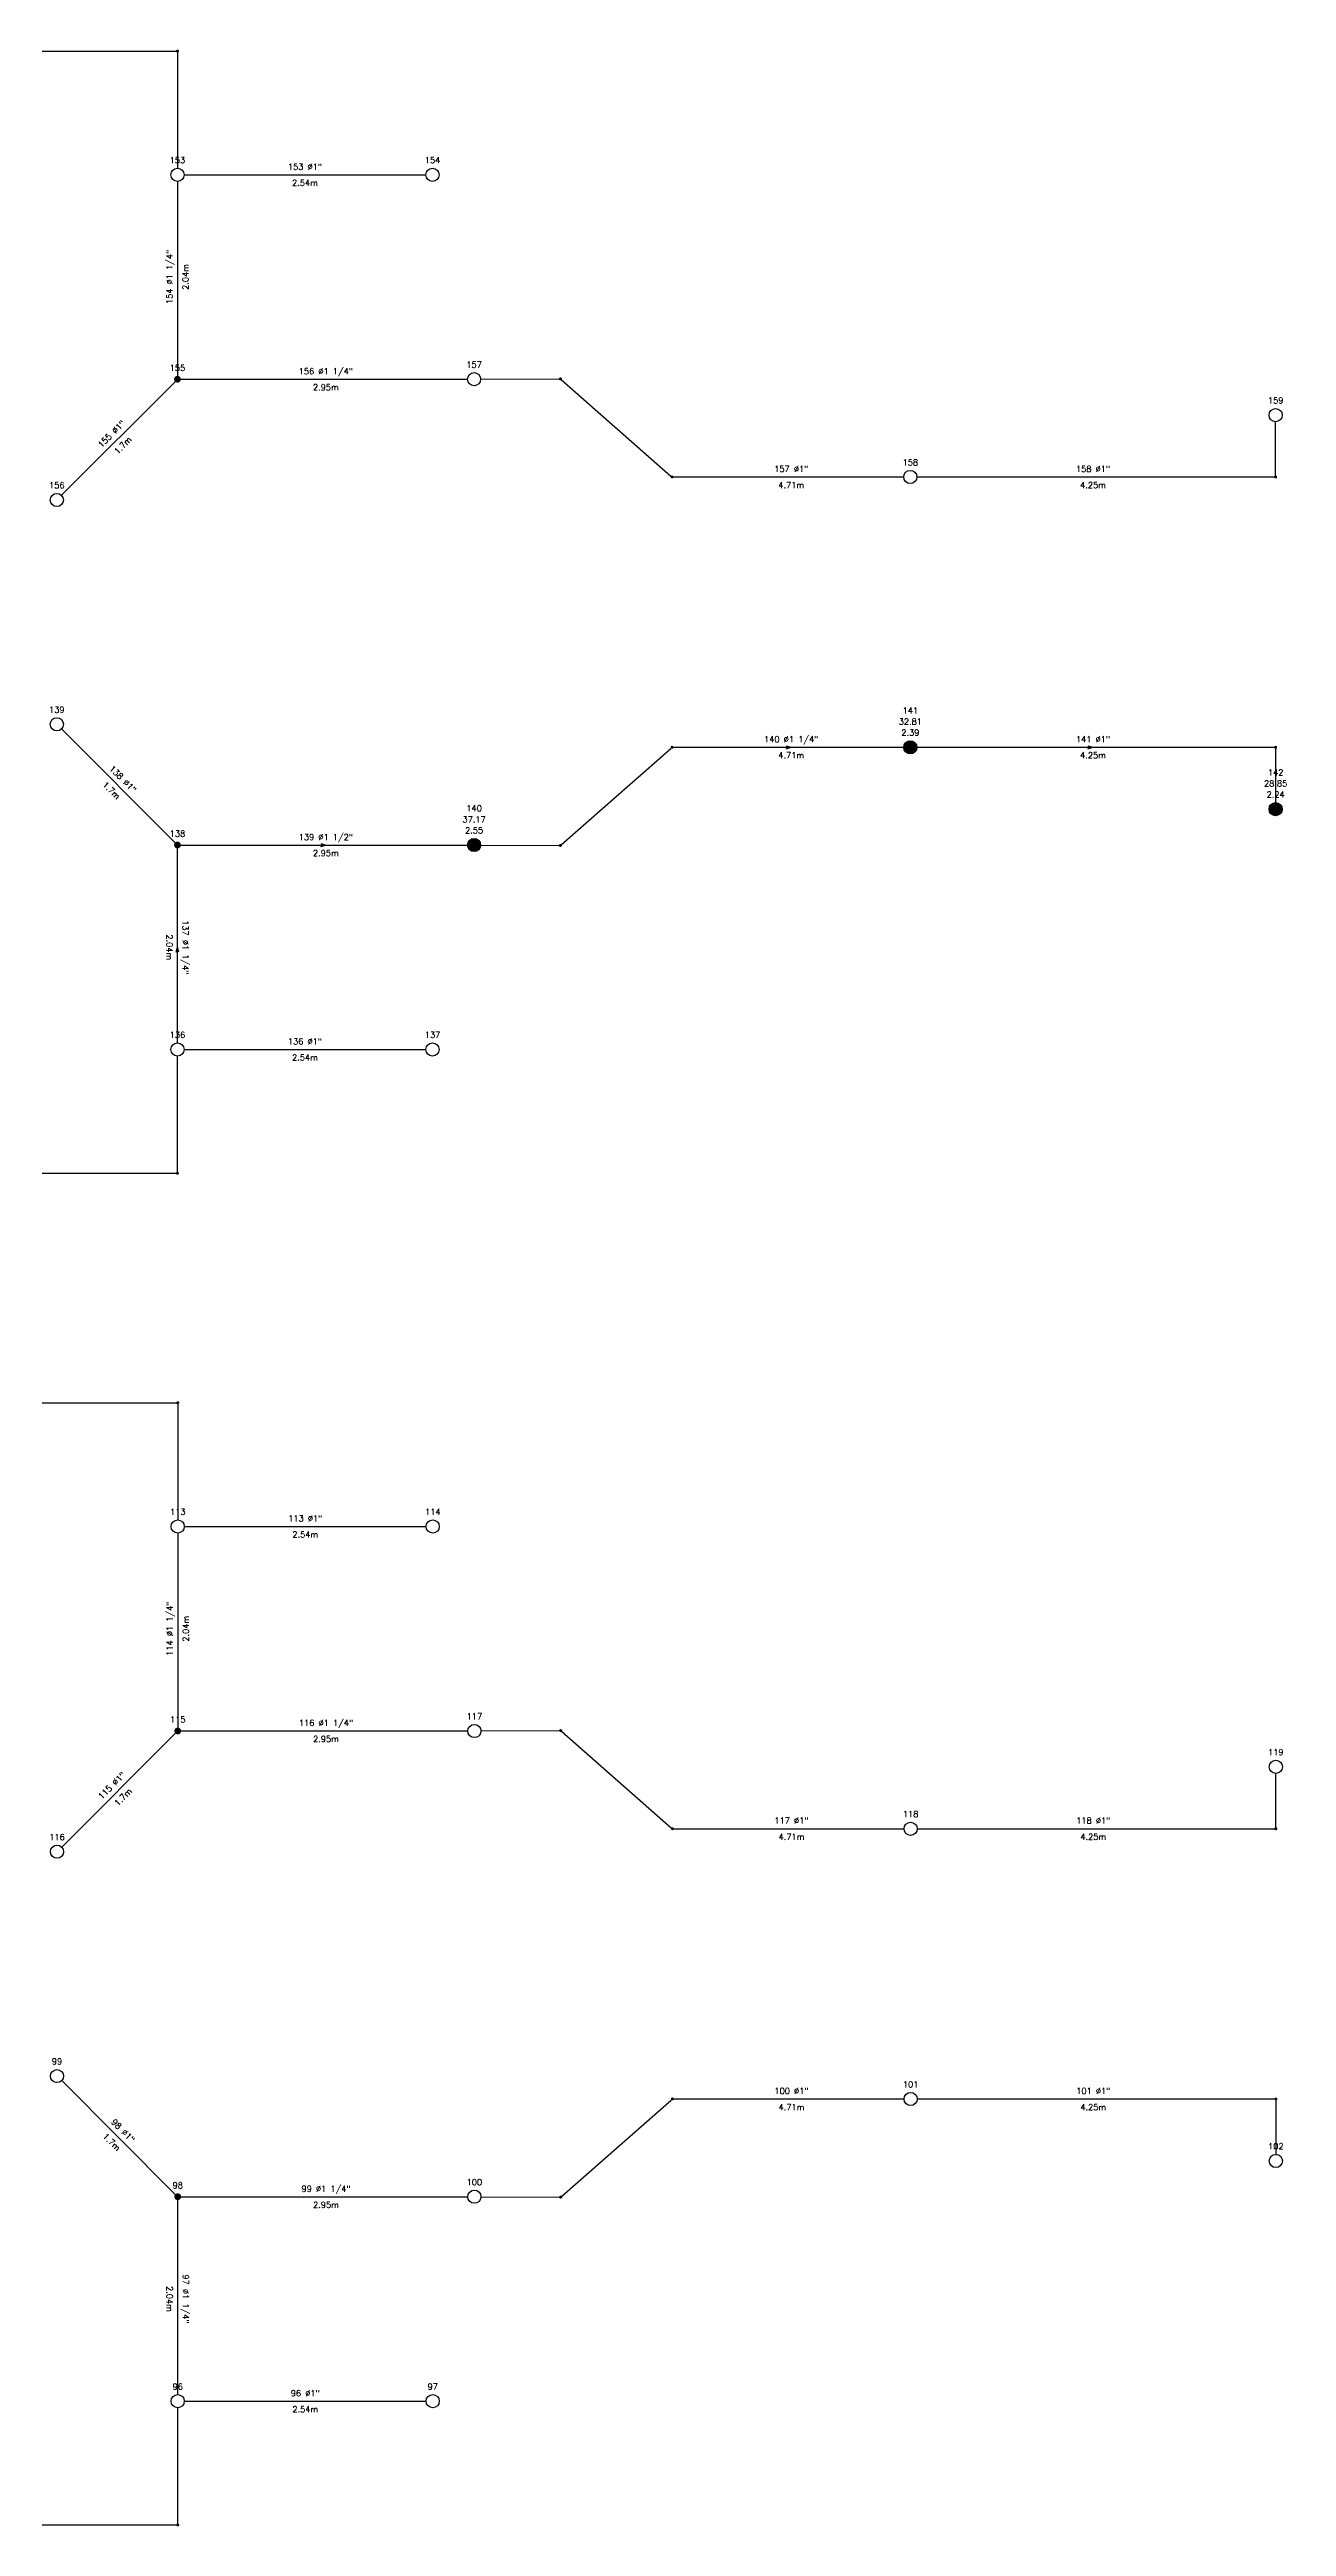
# Model space of a CAD drawing. Header units: metres. Extents: x -51.3 to 24.5, y -64.9 to 26.1.
# Drawn here: x -27.11 to -13.95, y -17.15 to 9.2 of the extents above; entities that cross this region are included whole.
import ezdxf
from ezdxf.enums import TextEntityAlignment as Align

# ---------------------------------------------------------------- set-up
doc = ezdxf.new("R2010")
doc.units = ezdxf.units.M
doc.header["$LTSCALE"] = 12.7
doc.layers.get('0').update_dxf_attribs({"linetype": 'CONTINUOUS'})
for name, color, linetype in [('TEXTO_NUDOS', 7, 'CONTINUOUS'), ('TEXTO_RAMAS', 7, 'CONTINUOUS'), ('UNIFILAR', 7, 'CONTINUOUS')]:
    doc.layers.add(name, color=color, linetype=linetype)
doc.styles.add('ROMANS', font='Romans', dxfattribs={"height": 0.0635})

# ---------------------------------------------------------------- blocks, each defined once
blk = doc.blocks.new('NUDO_PASO_IPCI')
at = {"color": 0, "linetype": 'Continuous'}
for points in [[(-0.742494, 0.10584), (-0.749351, 0.031185), (-0.748721, -0.043781), (-0.749351, 0.031185)], [(-0.728219, 0.179437), (-0.742494, 0.10584), (-0.74061, -0.118309), (-0.748721, -0.043781)], [(-0.706667, 0.251241), (-0.728219, 0.179437), (-0.725099, -0.191656), (-0.74061, -0.118309)], [(-0.678054, 0.320535), (-0.706667, 0.251241), (-0.702343, -0.263087), (-0.725099, -0.191656)], [(-0.642667, 0.386626), (-0.678054, 0.320535), (-0.672569, -0.33189), (-0.702343, -0.263087)], [(-0.600858, 0.448854), (-0.642667, 0.386626), (-0.636075, -0.397377), (-0.672569, -0.33189)], [(-0.553045, 0.506597), (-0.600858, 0.448854), (-0.593226, -0.458893), (-0.636075, -0.397377)], [(-0.499707, 0.559279), (-0.553045, 0.506597), (-0.544449, -0.515825), (-0.593226, -0.458893)], [(-0.441376, 0.606372), (-0.499707, 0.559279), (-0.490233, -0.567602), (-0.544449, -0.515825)], [(-0.378635, 0.647407), (-0.441376, 0.606372), (-0.431118, -0.613708), (-0.490233, -0.567602)], [(-0.31211, 0.681973), (-0.378635, 0.647407), (-0.367696, -0.653682), (-0.431118, -0.613708)], [(-0.242467, 0.709725), (-0.31211, 0.681973), (-0.300599, -0.687124), (-0.367696, -0.653682)], [(-0.170402, 0.730386), (-0.242467, 0.709725), (-0.2305, -0.713702), (-0.300599, -0.687124)], [(-0.096633, 0.743749), (-0.170402, 0.730386), (-0.158097, -0.733148), (-0.2305, -0.713702)], [(-0.0219, 0.74968), (-0.096633, 0.743749), (-0.084114, -0.745268), (-0.158097, -0.733148)], [(0.053053, 0.748121), (-0.0219, 0.74968), (-0.009291, -0.749942), (-0.084114, -0.745268)], [(0.127475, 0.739087), (0.053053, 0.748121), (0.065624, -0.747123), (-0.009291, -0.749942)], [(0.200624, 0.722669), (0.127475, 0.739087), (0.139884, -0.736839), (0.065624, -0.747123)], [(0.271768, 0.699029), (0.200624, 0.722669), (0.212747, -0.719193), (0.139884, -0.736839)], [(0.340197, 0.668406), (0.271768, 0.699029), (0.283483, -0.694361), (0.212747, -0.719193)], [(0.405227, 0.631103), (0.340197, 0.668406), (0.351388, -0.662591), (0.283483, -0.694361)], [(0.466207, 0.587495), (0.405227, 0.631103), (0.415781, -0.624201), (0.351388, -0.662591)], [(0.52253, 0.538017), (0.466207, 0.587495), (0.47602, -0.579573), (0.415781, -0.624201)], [(0.573632, 0.483163), (0.52253, 0.538017), (0.531502, -0.529155), (0.47602, -0.579573)], [(0.619002, 0.423482), (0.573632, 0.483163), (0.581674, -0.47345), (0.531502, -0.529155)], [(0.658187, 0.359569), (0.619002, 0.423482), (0.626035, -0.413014), (0.581674, -0.47345)], [(0.690796, 0.292064), (0.658187, 0.359569), (0.66414, -0.348452), (0.626035, -0.413014)], [(0.716502, 0.22164), (0.690796, 0.292064), (0.695609, -0.280407), (0.66414, -0.348452)], [(0.73505, 0.149002), (0.716502, 0.22164), (0.720128, -0.209562), (0.695609, -0.280407)], [(0.746253, 0.074875), (0.73505, 0.149002), (0.737451, -0.136622), (0.720128, -0.209562)], [(0.75, 0), (0.746253, 0.074875), (0.747407, -0.062317), (0.737451, -0.136622)]]:
    blk.add_solid(points, dxfattribs=at)
blk = doc.blocks.new('NUDO_DERIVACION_IPCI')
at = {"color": 0, "linetype": 'Continuous'}
for points in [[(-0.742494, 0.10584), (-0.749351, 0.031185), (-0.748721, -0.043781), (-0.749351, 0.031185)], [(-0.728219, 0.179437), (-0.742494, 0.10584), (-0.74061, -0.118309), (-0.748721, -0.043781)], [(-0.706667, 0.251241), (-0.728219, 0.179437), (-0.725099, -0.191656), (-0.74061, -0.118309)], [(-0.678054, 0.320535), (-0.706667, 0.251241), (-0.702343, -0.263087), (-0.725099, -0.191656)], [(-0.642667, 0.386626), (-0.678054, 0.320535), (-0.672569, -0.33189), (-0.702343, -0.263087)], [(-0.600858, 0.448854), (-0.642667, 0.386626), (-0.636075, -0.397377), (-0.672569, -0.33189)], [(-0.553045, 0.506597), (-0.600858, 0.448854), (-0.593226, -0.458893), (-0.636075, -0.397377)], [(-0.499707, 0.559279), (-0.553045, 0.506597), (-0.544449, -0.515825), (-0.593226, -0.458893)], [(-0.441376, 0.606372), (-0.499707, 0.559279), (-0.490233, -0.567602), (-0.544449, -0.515825)], [(-0.378635, 0.647407), (-0.441376, 0.606372), (-0.431118, -0.613708), (-0.490233, -0.567602)], [(-0.31211, 0.681973), (-0.378635, 0.647407), (-0.367696, -0.653682), (-0.431118, -0.613708)], [(-0.242467, 0.709725), (-0.31211, 0.681973), (-0.300599, -0.687124), (-0.367696, -0.653682)], [(-0.170402, 0.730386), (-0.242467, 0.709725), (-0.2305, -0.713702), (-0.300599, -0.687124)], [(-0.096633, 0.743749), (-0.170402, 0.730386), (-0.158097, -0.733148), (-0.2305, -0.713702)], [(-0.0219, 0.74968), (-0.096633, 0.743749), (-0.084114, -0.745268), (-0.158097, -0.733148)], [(0.053053, 0.748121), (-0.0219, 0.74968), (-0.009291, -0.749942), (-0.084114, -0.745268)], [(0.127475, 0.739087), (0.053053, 0.748121), (0.065624, -0.747123), (-0.009291, -0.749942)], [(0.200624, 0.722669), (0.127475, 0.739087), (0.139884, -0.736839), (0.065624, -0.747123)], [(0.271768, 0.699029), (0.200624, 0.722669), (0.212747, -0.719193), (0.139884, -0.736839)], [(0.340197, 0.668406), (0.271768, 0.699029), (0.283483, -0.694361), (0.212747, -0.719193)], [(0.405227, 0.631103), (0.340197, 0.668406), (0.351388, -0.662591), (0.283483, -0.694361)], [(0.466207, 0.587495), (0.405227, 0.631103), (0.415781, -0.624201), (0.351388, -0.662591)], [(0.52253, 0.538017), (0.466207, 0.587495), (0.47602, -0.579573), (0.415781, -0.624201)], [(0.573632, 0.483163), (0.52253, 0.538017), (0.531502, -0.529155), (0.47602, -0.579573)], [(0.619002, 0.423482), (0.573632, 0.483163), (0.581674, -0.47345), (0.531502, -0.529155)], [(0.658187, 0.359569), (0.619002, 0.423482), (0.626035, -0.413014), (0.581674, -0.47345)], [(0.690796, 0.292064), (0.658187, 0.359569), (0.66414, -0.348452), (0.626035, -0.413014)], [(0.716502, 0.22164), (0.690796, 0.292064), (0.695609, -0.280407), (0.66414, -0.348452)], [(0.73505, 0.149002), (0.716502, 0.22164), (0.720128, -0.209562), (0.695609, -0.280407)], [(0.746253, 0.074875), (0.73505, 0.149002), (0.737451, -0.136622), (0.720128, -0.209562)], [(0.75, 0), (0.746253, 0.074875), (0.747407, -0.062317), (0.737451, -0.136622)]]:
    blk.add_solid(points, dxfattribs=at)
blk = doc.blocks.new('ROCIADOR_AUTOMATICO_IPCI')
at = {"color": 0, "linetype": 'Continuous'}
blk.add_circle((-0.004736, -0.005671), 1.5, dxfattribs=at)
blk = doc.blocks.new('ROCIADOR_RELLENO_IPCI')
at = {"color": 0}
for points in [[(-1.484989, 0.21168), (-1.498703, 0.062371), (-1.497442, -0.087561), (-1.498703, 0.062371)], [(-1.456437, 0.358874), (-1.484989, 0.21168), (-1.48122, -0.236619), (-1.497442, -0.087561)], [(-1.413334, 0.502482), (-1.456437, 0.358874), (-1.450197, -0.383312), (-1.48122, -0.236619)], [(-1.356108, 0.64107), (-1.413334, 0.502482), (-1.404685, -0.526175), (-1.450197, -0.383312)], [(-1.285333, 0.773252), (-1.356108, 0.64107), (-1.345138, -0.663781), (-1.404685, -0.526175)], [(-1.201715, 0.897708), (-1.285333, 0.773252), (-1.27215, -0.794754), (-1.345138, -0.663781)], [(-1.106091, 1.013195), (-1.201715, 0.897708), (-1.186452, -0.917787), (-1.27215, -0.794754)], [(-0.999414, 1.118558), (-1.106091, 1.013195), (-1.088898, -1.031649), (-1.186452, -0.917787)], [(-0.882752, 1.212745), (-0.999414, 1.118558), (-0.980465, -1.135204), (-1.088898, -1.031649)], [(-0.757269, 1.294814), (-0.882752, 1.212745), (-0.862236, -1.227416), (-0.980465, -1.135204)], [(-0.62422, 1.363946), (-0.757269, 1.294814), (-0.735391, -1.307364), (-0.862236, -1.227416)], [(-0.484934, 1.41945), (-0.62422, 1.363946), (-0.601199, -1.374249), (-0.735391, -1.307364)], [(-0.340803, 1.460771), (-0.484934, 1.41945), (-0.460999, -1.427403), (-0.601199, -1.374249)], [(-0.193267, 1.487497), (-0.340803, 1.460771), (-0.316194, -1.466295), (-0.460999, -1.427403)], [(-0.043799, 1.49936), (-0.193267, 1.487497), (-0.168229, -1.490537), (-0.316194, -1.466295)], [(0.106106, 1.496242), (-0.043799, 1.49936), (-0.018583, -1.499885), (-0.168229, -1.490537)], [(0.254951, 1.478175), (0.106106, 1.496242), (0.131249, -1.494247), (-0.018583, -1.499885)], [(0.401248, 1.445337), (0.254951, 1.478175), (0.279769, -1.473679), (0.131249, -1.494247)], [(0.543537, 1.398059), (0.401248, 1.445337), (0.425493, -1.438386), (0.279769, -1.473679)], [(0.680394, 1.336811), (0.543537, 1.398059), (0.566967, -1.388722), (0.425493, -1.438386)], [(0.810453, 1.262206), (0.680394, 1.336811), (0.702775, -1.325182), (0.566967, -1.388722)], [(0.932415, 1.17499), (0.810453, 1.262206), (0.831562, -1.248401), (0.702775, -1.325182)], [(1.04506, 1.076034), (0.932415, 1.17499), (0.952039, -1.159147), (0.831562, -1.248401)], [(1.147263, 0.966327), (1.04506, 1.076034), (1.063005, -1.05831), (0.952039, -1.159147)], [(1.238003, 0.846964), (1.147263, 0.966327), (1.163349, -0.9469), (1.063005, -1.05831)], [(1.316374, 0.719138), (1.238003, 0.846964), (1.252069, -0.826028), (1.163349, -0.9469)], [(1.381591, 0.584128), (1.316374, 0.719138), (1.328279, -0.696903), (1.252069, -0.826028)], [(1.433005, 0.44328), (1.381591, 0.584128), (1.391218, -0.560815), (1.328279, -0.696903)], [(1.4701, 0.298004), (1.433005, 0.44328), (1.440255, -0.419123), (1.391218, -0.560815)], [(1.492506, 0.14975), (1.4701, 0.298004), (1.474903, -0.273244), (1.440255, -0.419123)], [(1.5, 0), (1.492506, 0.14975), (1.494813, -0.124634), (1.474903, -0.273244)]]:
    blk.add_solid(points, dxfattribs=at)

msp = doc.modelspace()

# ---------------------------------------------------------------- linework, layer by layer
at = {"layer": 'UNIFILAR', "color": 94, "linetype": 'Continuous'}
for p, q in [((-29.242, 9.188, 2.672), (-25.769, 9.188, 2.672)), ((-25.753, 9.172, 2.672), (-25.753, 7.942, 2.672)), ((-25.753, 7.801, 2.672), (-25.753, 5.732, 2.672)), ((-25.683, 7.872, 2.672), (-23.109, 7.872, 2.672)), ((-25.778, 5.67, 2.672), (-26.988, 4.461, 2.672)), ((-25.717, 5.696, 2.672), (-22.666, 5.696, 2.672)), ((-22.526, 5.696, 2.672), (-21.693, 5.699, 2.672)), ((-21.665, 5.689, 2.672), (-20.501, 4.666, 2.672)), ((-14.065, 4.672, 2.672), (-14.065, 5.244, 2.672)), ((-20.473, 4.656, 2.672), (-18.023, 4.656, 2.672)), ((-17.883, 4.656, 2.672), (-14.081, 4.656, 2.672)), ((-25.778, 0.764, 2.672), (-26.988, 1.974, 2.672)), ((-21.665, 0.746, 2.672), (-20.501, 1.768, 2.672)), ((-20.473, 1.779, 2.672), (-18.023, 1.779, 2.672)), ((-19.274, 1.794, 2.672), (-19.221, 1.779, 2.672)), ((-19.274, 1.764, 2.672), (-19.221, 1.779, 2.672)), ((-17.883, 1.779, 2.672), (-14.081, 1.779, 2.672)), ((-16.063, 1.794, 2.672), (-16.009, 1.779, 2.672)), ((-16.063, 1.764, 2.672), (-16.009, 1.779, 2.672)), ((-14.065, 1.763, 2.672), (-14.065, 1.191, 2.672)), ((-25.753, -1.367, 2.672), (-25.753, 0.703, 2.672)), ((-25.717, 0.739, 2.672), (-22.666, 0.739, 2.672)), ((-24.228, 0.754, 2.672), (-24.174, 0.739, 2.672)), ((-24.228, 0.724, 2.672), (-24.174, 0.739, 2.672)), ((-22.526, 0.739, 2.672), (-21.693, 0.735, 2.672)), ((-25.768, -0.402, 2.672), (-25.753, -0.349, 2.672)), ((-25.738, -0.402, 2.672), (-25.753, -0.349, 2.672)), ((-25.753, -2.738, 2.672), (-25.753, -1.507, 2.672)), ((-25.683, -1.437, 2.672), (-23.109, -1.437, 2.672)), ((-29.242, -2.754, 2.672), (-25.769, -2.754, 2.672)), ((-29.239, -5.196, 2.672), (-25.766, -5.196, 2.672)), ((-25.75, -5.212, 2.672), (-25.75, -6.443, 2.672)), ((-25.75, -6.583, 2.672), (-25.75, -8.653, 2.672)), ((-25.68, -6.513, 2.672), (-23.106, -6.513, 2.672)), ((-25.714, -8.689, 2.672), (-22.663, -8.689, 2.672)), ((-22.523, -8.688, 2.672), (-21.69, -8.685, 2.672)), ((-21.662, -8.696, 2.672), (-20.498, -9.718, 2.672)), ((-25.776, -8.714, 2.672), (-26.985, -9.924, 2.672)), ((-14.063, -9.713, 2.672), (-14.063, -9.14, 2.672)), ((-20.47, -9.729, 2.672), (-18.02, -9.729, 2.672)), ((-17.88, -9.729, 2.672), (-14.079, -9.729, 2.672)), ((-25.776, -13.62, 2.672), (-26.985, -12.41, 2.672)), ((-21.662, -13.638, 2.672), (-20.498, -12.616, 2.672)), ((-20.47, -12.605, 2.672), (-18.02, -12.605, 2.672)), ((-17.88, -12.605, 2.672), (-14.079, -12.605, 2.672)), ((-14.063, -12.621, 2.672), (-14.063, -13.194, 2.672)), ((-25.75, -15.751, 2.672), (-25.75, -13.681, 2.672)), ((-25.714, -13.645, 2.672), (-22.663, -13.645, 2.672)), ((-22.523, -13.646, 2.672), (-21.69, -13.649, 2.672)), ((-25.75, -17.122, 2.672), (-25.75, -15.891, 2.672)), ((-25.68, -15.821, 2.672), (-23.106, -15.821, 2.672)), ((-29.239, -17.138, 2.672), (-25.766, -17.138, 2.672))]:
    msp.add_line(p, q, dxfattribs=at)

# ---------------------------------------------------------------- block references
at = {"layer": 'UNIFILAR', "color": 94, "linetype": 'Continuous', "zscale": 1.06860841396}
for name, p, xscale, yscale in [('NUDO_PASO_IPCI', (-25.753, 9.188, 2.672), 0.0213721682792, 0.0213721682792), ('ROCIADOR_AUTOMATICO_IPCI', (-25.753, 7.872, 2.672), 0.04675161811074999, 0.04675161811074999), ('ROCIADOR_AUTOMATICO_IPCI', (-23.038, 7.872, 2.672), 0.04675161811074999, 0.04675161811074999), ('NUDO_DERIVACION_IPCI', (-25.753, 5.696, 2.672), 0.04808737862819999, 0.04808737862819999), ('ROCIADOR_AUTOMATICO_IPCI', (-22.596, 5.696, 2.672), 0.04675161811074999, 0.04675161811074999), ('NUDO_PASO_IPCI', (-21.677, 5.699, 2.672), 0.0213721682792, 0.0213721682792), ('ROCIADOR_AUTOMATICO_IPCI', (-14.065, 5.314, 2.672), 0.04675161811074999, 0.04675161811074999), ('ROCIADOR_AUTOMATICO_IPCI', (-27.037, 4.411, 2.672), 0.04675161811074999, 0.04675161811074999), ('NUDO_PASO_IPCI', (-20.489, 4.656, 2.672), 0.0213721682792, 0.0213721682792), ('ROCIADOR_AUTOMATICO_IPCI', (-17.953, 4.656, 2.672), 0.04675161811074999, 0.04675161811074999), ('NUDO_PASO_IPCI', (-14.065, 4.656, 2.672), 0.0213721682792, 0.0213721682792), ('ROCIADOR_AUTOMATICO_IPCI', (-27.037, 2.024, 2.672), 0.04675161811074999, 0.04675161811074999), ('ROCIADOR_AUTOMATICO_IPCI', (-17.953, 1.779, 2.672), 0.04675161811074999, 0.04675161811074999), ('NUDO_PASO_IPCI', (-20.489, 1.779, 2.672), 0.0213721682792, 0.0213721682792), ('NUDO_PASO_IPCI', (-14.065, 1.779, 2.672), 0.0213721682792, 0.0213721682792), ('ROCIADOR_AUTOMATICO_IPCI', (-14.065, 1.121, 2.672), 0.04675161811074999, 0.04675161811074999), ('ROCIADOR_AUTOMATICO_IPCI', (-22.596, 0.739, 2.672), 0.04675161811074999, 0.04675161811074999), ('NUDO_DERIVACION_IPCI', (-25.753, 0.739, 2.672), 0.04808737862819999, 0.04808737862819999), ('NUDO_PASO_IPCI', (-21.677, 0.735, 2.672), 0.0213721682792, 0.0213721682792), ('ROCIADOR_AUTOMATICO_IPCI', (-25.753, -1.437, 2.672), 0.04675161811074999, 0.04675161811074999), ('ROCIADOR_AUTOMATICO_IPCI', (-23.038, -1.437, 2.672), 0.04675161811074999, 0.04675161811074999), ('NUDO_PASO_IPCI', (-25.753, -2.754, 2.672), 0.0213721682792, 0.0213721682792), ('NUDO_PASO_IPCI', (-25.75, -5.196, 2.672), 0.0213721682792, 0.0213721682792), ('ROCIADOR_AUTOMATICO_IPCI', (-25.75, -6.513, 2.672), 0.04675161811074999, 0.04675161811074999), ('ROCIADOR_AUTOMATICO_IPCI', (-23.036, -6.513, 2.672), 0.04675161811074999, 0.04675161811074999), ('NUDO_DERIVACION_IPCI', (-25.75, -8.689, 2.672), 0.04808737862819999, 0.04808737862819999), ('ROCIADOR_AUTOMATICO_IPCI', (-22.593, -8.689, 2.672), 0.04675161811074999, 0.04675161811074999), ('NUDO_PASO_IPCI', (-21.674, -8.685, 2.672), 0.0213721682792, 0.0213721682792), ('ROCIADOR_AUTOMATICO_IPCI', (-14.063, -9.07, 2.672), 0.04675161811074999, 0.04675161811074999), ('NUDO_PASO_IPCI', (-20.486, -9.729, 2.672), 0.0213721682792, 0.0213721682792), ('ROCIADOR_AUTOMATICO_IPCI', (-17.95, -9.729, 2.672), 0.04675161811074999, 0.04675161811074999), ('NUDO_PASO_IPCI', (-14.063, -9.729, 2.672), 0.0213721682792, 0.0213721682792), ('ROCIADOR_AUTOMATICO_IPCI', (-27.035, -9.973, 2.672), 0.04675161811074999, 0.04675161811074999), ('ROCIADOR_AUTOMATICO_IPCI', (-27.035, -12.361, 2.672), 0.04675161811074999, 0.04675161811074999), ('NUDO_PASO_IPCI', (-20.486, -12.605, 2.672), 0.0213721682792, 0.0213721682792), ('ROCIADOR_AUTOMATICO_IPCI', (-17.95, -12.605, 2.672), 0.04675161811074999, 0.04675161811074999), ('NUDO_PASO_IPCI', (-14.063, -12.605, 2.672), 0.0213721682792, 0.0213721682792), ('ROCIADOR_AUTOMATICO_IPCI', (-14.063, -13.264, 2.672), 0.04675161811074999, 0.04675161811074999), ('NUDO_DERIVACION_IPCI', (-25.75, -13.645, 2.672), 0.04808737862819999, 0.04808737862819999), ('ROCIADOR_AUTOMATICO_IPCI', (-22.593, -13.645, 2.672), 0.04675161811074999, 0.04675161811074999), ('NUDO_PASO_IPCI', (-21.674, -13.649, 2.672), 0.0213721682792, 0.0213721682792), ('ROCIADOR_AUTOMATICO_IPCI', (-25.75, -15.821, 2.672), 0.04675161811074999, 0.04675161811074999), ('ROCIADOR_AUTOMATICO_IPCI', (-23.036, -15.821, 2.672), 0.04675161811074999, 0.04675161811074999), ('NUDO_PASO_IPCI', (-25.75, -17.138, 2.672), 0.0213721682792, 0.0213721682792)]:
    msp.add_blockref(name, p, dxfattribs=dict(at, xscale=xscale, yscale=yscale))
at = {"layer": 'UNIFILAR', "color": 4, "linetype": 'Continuous', "xscale": 0.04675161811074999, "yscale": 0.04675161811074999, "zscale": 1.06860841396}
for p in [(-17.953, 1.779, 2.672), (-14.065, 1.121, 2.672), (-22.596, 0.739, 2.672)]:
    msp.add_blockref('ROCIADOR_RELLENO_IPCI', p, dxfattribs=at)

# ---------------------------------------------------------------- texts
at = {"layer": 'TEXTO_NUDOS', "color": 94, "linetype": 'Continuous', "style": 'ROMANS'}
for s, p in [('153', (-25.753, 7.995, 2.672)), ('154', (-23.038, 7.995, 2.672)), ('155', (-25.753, 5.785, 2.672)), ('157', (-22.596, 5.819, 2.672)), ('159', (-14.065, 5.438, 2.672)), ('158', (-17.953, 4.779, 2.672)), ('156', (-27.037, 4.535, 2.672)), ('139', (-27.037, 2.147, 2.672)), ('141', (-17.953, 2.138, 2.672)), ('32.81', (-17.953, 2.02, 2.672)), ('2.39', (-17.953, 1.903, 2.672)), ('28.85', (-14.065, 1.362, 2.672)), ('142', (-14.065, 1.479, 2.672)), ('140', (-22.596, 1.098, 2.672)), ('2.24', (-14.065, 1.244, 2.672)), ('138', (-25.753, 0.828, 2.672)), ('37.17', (-22.596, 0.98, 2.672)), ('2.55', (-22.596, 0.863, 2.672)), ('136', (-25.753, -1.313, 2.672)), ('137', (-23.038, -1.313, 2.672)), ('113', (-25.75, -6.389, 2.672)), ('114', (-23.036, -6.389, 2.672)), ('115', (-25.75, -8.599, 2.672)), ('117', (-22.593, -8.565, 2.672)), ('119', (-14.063, -8.947, 2.672)), ('118', (-17.95, -9.605, 2.672)), ('116', (-27.035, -9.85, 2.672)), ('99', (-27.035, -12.237, 2.672)), ('101', (-17.95, -12.482, 2.672)), ('102', (-14.063, -13.14, 2.672)), ('98', (-25.75, -13.556, 2.672)), ('100', (-22.593, -13.522, 2.672)), ('96', (-25.75, -15.698, 2.672)), ('97', (-23.036, -15.698, 2.672))]:
    msp.add_text(s, height=0.0641, dxfattribs=at).set_placement(p, align=Align.CENTER)
at = {"layer": 'TEXTO_RAMAS', "color": 94, "linetype": 'Continuous', "style": 'ROMANS'}
for s, height, p in [('153 Ø1"', 0.0641, (-24.396, 7.925, 2.672)), ('156 Ø1 1/4"', 0.06412, (-24.174, 5.749, 2.672)), ('157 Ø1"', 0.0641, (-19.221, 4.709, 2.672)), ('158 Ø1"', 0.0641, (-16.009, 4.709, 2.672)), ('140 Ø1 1/4"', 0.06412, (-19.221, 1.832, 2.672)), ('141 Ø1"', 0.0641, (-16.009, 1.832, 2.672)), ('139 Ø1 1/2"', 0.06412, (-24.174, 0.792, 2.672)), ('136 Ø1"', 0.0641, (-24.396, -1.383, 2.672)), ('113 Ø1"', 0.0641, (-24.393, -6.459, 2.672)), ('116 Ø1 1/4"', 0.06412, (-24.172, -8.635, 2.672)), ('117 Ø1"', 0.0641, (-19.218, -9.675, 2.672)), ('118 Ø1"', 0.0641, (-16.006, -9.675, 2.672)), ('100 Ø1"', 0.0641, (-19.218, -12.552, 2.672)), ('101 Ø1"', 0.0641, (-16.006, -12.552, 2.672)), ('99 Ø1 1/4"', 0.0641, (-24.172, -13.592, 2.672)), ('96 Ø1"', 0.0641, (-24.393, -15.768, 2.672))]:
    msp.add_text(s, height=height, dxfattribs=at).set_placement(p, align=Align.CENTER)
for s, p in [('2.54m', (-24.396, 7.818, 2.672)), ('2.95m', (-24.174, 5.642, 2.672)), ('4.71m', (-19.221, 4.602, 2.672)), ('4.25m', (-16.009, 4.602, 2.672)), ('4.71m', (-19.221, 1.726, 2.672)), ('4.25m', (-16.009, 1.726, 2.672)), ('2.95m', (-24.174, 0.686, 2.672)), ('2.54m', (-24.396, -1.49, 2.672)), ('2.54m', (-24.393, -6.566, 2.672)), ('2.95m', (-24.172, -8.742, 2.672)), ('4.71m', (-19.218, -9.782, 2.672)), ('4.25m', (-16.006, -9.782, 2.672)), ('4.71m', (-19.218, -12.659, 2.672)), ('4.25m', (-16.006, -12.659, 2.672)), ('2.95m', (-24.172, -13.699, 2.672)), ('2.54m', (-24.393, -15.875, 2.672))]:
    msp.add_text(s, height=0.0641, dxfattribs=at).set_placement(p, align=Align.TOP_CENTER)
for s, height, rotation, p in [('154 Ø1 1/4"', 0.06412, 89.9948, (-25.806, 6.784, 2.672)), ('155 Ø1"', 0.0641, 45, (-26.433, 5.091, 2.672)), ('138 Ø1"', 0.0641, 315, (-26.357, 1.419, 2.672)), ('137 Ø1 1/4"', 0.06412, 270.0052, (-25.699, -0.349, 2.672)), ('114 Ø1 1/4"', 0.06412, 89.9948, (-25.804, -7.601, 2.672)), ('115 Ø1"', 0.0641, 45, (-26.43, -9.293, 2.672)), ('98 Ø1"', 0.0641, 315, (-26.355, -12.965, 2.672)), ('97 Ø1 1/4"', 0.0641, 270.0052, (-25.697, -14.733, 2.672))]:
    msp.add_text(s, height=height, rotation=rotation, dxfattribs=at).set_placement(p, align=Align.CENTER)
for s, rotation, p in [('2.04m', 89.9948, (-25.699, 6.784, 2.672)), ('1.7m', 45, (-26.357, 5.016, 2.672)), ('1.7m', 315, (-26.433, 1.343, 2.672)), ('2.04m', 270.0052, (-25.806, -0.349, 2.672)), ('2.04m', 89.9948, (-25.697, -7.601, 2.672)), ('1.7m', 45, (-26.355, -9.369, 2.672)), ('1.7m', 315, (-26.43, -13.041, 2.672)), ('2.04m', 270.0052, (-25.804, -14.733, 2.672))]:
    msp.add_text(s, height=0.0641, rotation=rotation, dxfattribs=at).set_placement(p, align=Align.TOP_CENTER)

doc.saveas('drawing.dxf')
